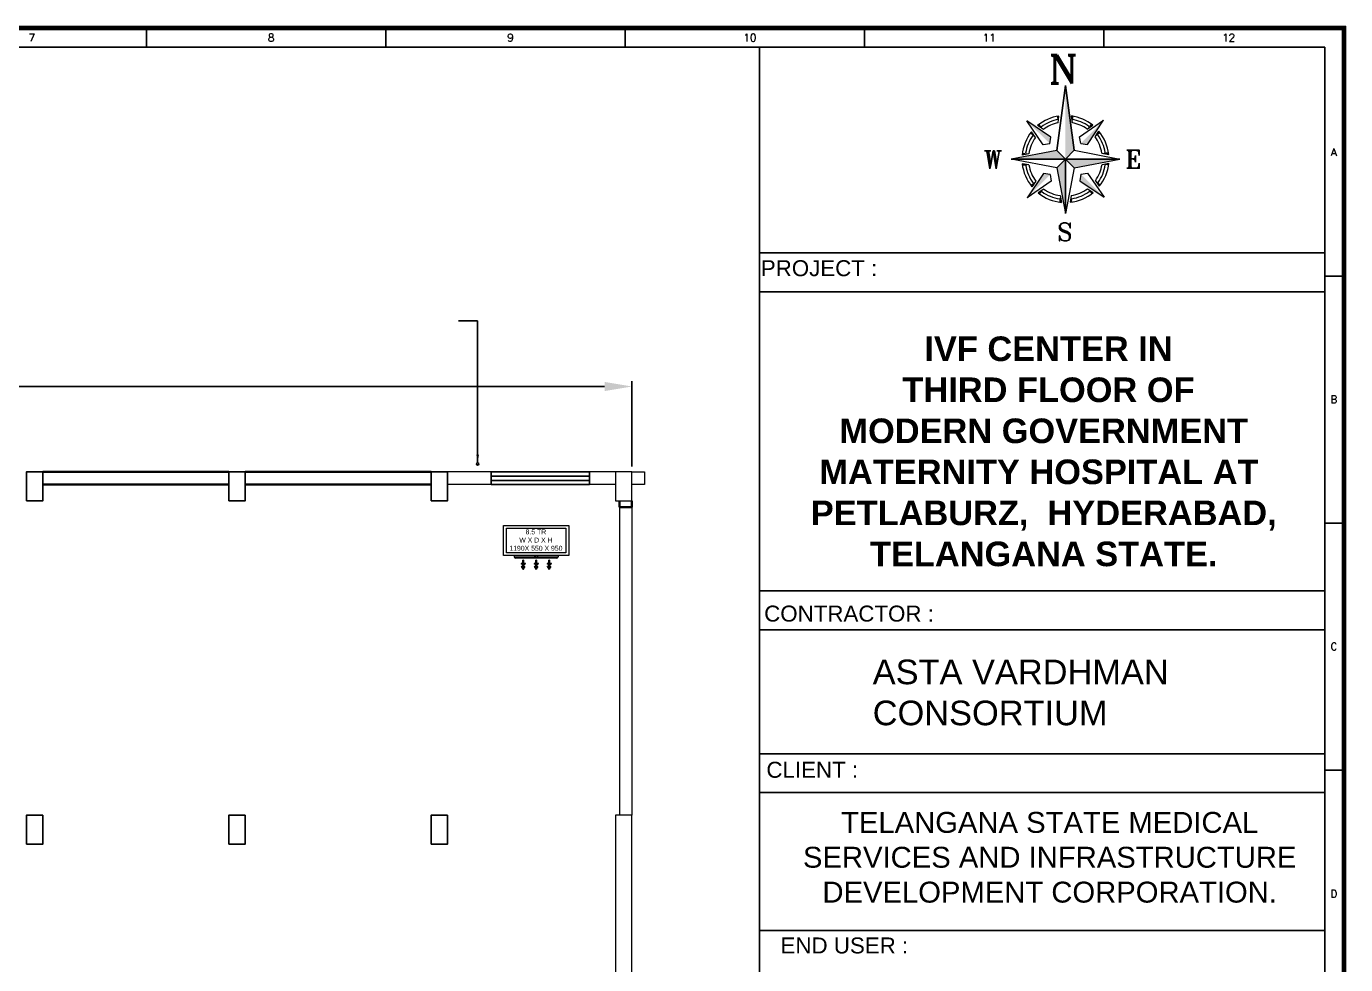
# Model space of a CAD drawing. Header units: millimetres. Extents: x 1327414 to 2124380, y -346496 to -91575.
# Drawn here: x 1408964 to 1433091, y -199073 to -181916 of the extents above; entities that cross this region are included whole.
import ezdxf
from ezdxf.enums import TextEntityAlignment as Align

# ---------------------------------------------------------------- set-up
doc = ezdxf.new("R2010")
doc.units = ezdxf.units.MM
doc.header["$LTSCALE"] = 600
doc.header["$MEASUREMENT"] = 0
doc.header["$PDMODE"] = 35
for name, color, linetype in [('AC-AHU', 7, 'Continuous'), ('col', 5, 'Continuous'), ('MEP_HVAC_COPPER_PIPE', 5, 'Continuous'), ('TEXT', 6, 'Continuous'), ('TITLE', 7, 'Continuous'), ('wall', 1, 'Continuous'), ('walls', 1, 'Continuous'), ('Window', 4, 'Continuous')]:
    doc.layers.add(name, color=color, linetype=linetype)
doc.layers.add('AREA', color=193, linetype='Continuous', plot=False)
for name, color, linetype, lineweight in [('D.F', 251, 'Continuous', 5), ('HTL-AC UNIT', 5, 'Continuous', 25), ('P-Wall', 8, 'Continuous', 35)]:
    doc.layers.add(name, color=color, linetype=linetype, lineweight=lineweight)
doc.styles.add('ARIAL', font='')
doc.styles.add('ROMANS', font='romans.shx')
doc.styles.add('ROMANT', font='romant.shx')
doc.styles.add('RT', font='romant.shx')
doc.styles.get('ARIAL').set_extended_font_data('Arial')
doc.dimstyles.get("Standard").update_dxf_attribs({"dimscale": 1.5, "dimtxt": 150, "dimasz": 150, "dimexe": 100, "dimexo": 100, "dimgap": 0.25, "dimtad": 0, "dimdec": 0, "dimzin": 0, "dimdsep": 46, "dimtxsty": 'ARIAL', "dimcen": 0.09, "dimdle": 100, "dimclrd": 7, "dimclre": 7, "dimclrt": 7, "dimadec": 0, "dimazin": 0, "dimtfac": 1, "dimtdec": 0, "dimtofl": 0, "dimtmove": 0, "dimatfit": 3, "dimfxl": 1, "dimtolj": 1, "dimtzin": 0, "dimarcsym": 0})
doc.dimstyles.new('TEXT', dxfattribs={"dimscale": 0, "dimtxt": 500, "dimasz": 100, "dimexe": 75, "dimexo": 100, "dimgap": 50, "dimtad": 0, "dimdec": 0, "dimzin": 0, "dimdsep": 46, "dimtxsty": 'ARIAL', "dimblk": 'OBLIQUE', "dimcen": 0.09, "dimdle": 100, "dimclrd": 256, "dimclre": 256, "dimclrt": 6, "dimadec": 0, "dimazin": 0, "dimtfac": 1, "dimtdec": 0, "dimtofl": 0, "dimtmove": 2, "dimatfit": 3, "dimfxl": 1, "dimfrac": 2, "dimtolj": 1, "dimtzin": 0, "dimarcsym": 0})

# ---------------------------------------------------------------- blocks, each defined once
blk = doc.blocks.new('*D14')
at = {"layer": 'D.F', "color": 8, "lineweight": -2, "transparency": 16777216}
for p, q in [((1386764.175546136, -189962.8394755159), (1386764.175546136, -188401.279493614)), ((1420039.175546175, -189962.8394755159), (1420039.175546175, -188401.279493614)), ((1387264.175546136, -188501.279493614), (1399246.455903298, -188501.279493614)), ((1419539.175546175, -188501.279493614), (1407556.895189012, -188501.279493614))]:
    blk.add_line(p, q, dxfattribs=at)
at = {"layer": 'D.F', "color": 8, "transparency": 16777216}
for points in [[(1387264.175546136, -188417.9461602806), (1387264.175546136, -188584.6128269473), (1386764.175546136, -188501.279493614)], [(1419539.175546175, -188584.6128269473), (1419539.175546175, -188417.9461602806), (1420039.175546175, -188501.279493614)]]:
    blk.add_solid(points, dxfattribs=at)
at = {"layer": 'Defpoints', "color": 0, "transparency": 16777216}
for p in [(1386764.175546136, -188501.279493614), (1386764.175546136, -190062.8394755159), (1420039.175546175, -190062.8394755159)]:
    blk.add_point(p, dxfattribs=at)
at = {"layer": 'D.F', "color": 8, "transparency": 16777216, "insert": (1403401.675546155, -188501.279493614), "char_height": 750, "attachment_point": 5, "style": 'ROMANT'}
blk.add_mtext('\\A1;{\\H0.6667x;INFERTILITY CENTER}', dxfattribs=at)
blk = doc.blocks.new('W1800')
at = {"layer": 'wall', "color": 7}
for p, q in [((-1.030130079016089e-07, -57.50000000000001), (-1.030130079016089e-07, 172.500000101747)), ((1800, 172.500000101747), (1800, -57.49999999999999))]:
    blk.add_line(p, q, dxfattribs=at)
at = {"layer": 'Window'}
for p, q in [((-1.030130079016089e-07, 172.500000101747), (1800, 172.500000101747)), ((-1.030130079016089e-07, 97.50000010174698), (1800, 97.50000010174698)), ((1800, 17.50000000000001), (-1.030130084937279e-07, 17.50000000000001)), ((1800, -57.49999999999999), (-1.030130079016089e-07, -57.49999999999999))]:
    blk.add_line(p, q, dxfattribs=at)
blk = doc.blocks.new('R.A.')
at = {"layer": 'HTL-AC UNIT'}
h = blk.add_hatch(color=95, dxfattribs=at)
h.set_gradient(color1=(76, 153, 76), color2=(69, 140, 69), one_color=1, tint=0.4099999964237213, name='INVCURVED')
h.paths.add_polyline_path([(-529484.3723718978, 102363.1476570747), (-529397.5690690967, 102363.1476570747), (-529397.5690690967, 102274.0851963308), (-529522.2191784978, 102189.0483071745), (-529359.9235694975, 102189.0483071746), (-529397.5690690968, 102163.3663708165), (-529397.5690690968, 101985.6860453691), (-529368.3061634485, 101985.6860453691), (-529368.3061634486, 102147.9057858764), (-529265.103364777, 102218.3112190799), (-529427.3989737772, 102218.3112190799), (-529368.3061634485, 102258.6246113905), (-529368.3061634485, 102363.1476570747), (-529281.5028606479, 102363.1476570747), (-529382.937616273, 102538.8378450371)])
at = {"layer": 'HTL-AC UNIT', "color": 244}
blk.add_lwpolyline([(-529484.3723718978, 102363.1476570747), (-529382.937616273, 102538.8378450371), (-529281.5028606479, 102363.1476570747), (-529368.3061634485, 102363.1476570747), (-529368.3061634485, 102258.6246113905), (-529427.3989737772, 102218.3112190799), (-529265.103364777, 102218.3112190799), (-529368.3061634486, 102147.9057858764), (-529368.3061634485, 101985.6860453691), (-529397.5690690968, 101985.6860453691), (-529397.5690690968, 102163.3663708165), (-529359.9235694975, 102189.0483071746), (-529522.2191784978, 102189.0483071745), (-529397.5690690967, 102274.0851963308), (-529397.5690690967, 102363.1476570747)], close=True, dxfattribs=at)
blk = doc.blocks.new('ODU_8.5TR')
at = {"layer": 'HTL-AC UNIT', "color": 232, "lineweight": 0}
blk.add_line((3569880.537424484, -608042.9953006796), (3569880.537424484, -608080.4953006795), dxfattribs=at)
for points in [[(3569285.537424484, -608080.4953006795), (3570475.537424484, -608080.4953006795), (3570475.537424484, -608630.4953006795), (3569285.537424484, -608630.4953006795)], [(3569335.537424484, -608130.4953006795), (3570425.537424484, -608130.4953006795), (3570425.537424484, -608580.4953006795), (3569335.537424484, -608580.4953006795)]]:
    blk.add_lwpolyline(points, close=True, dxfattribs=at)
for points in [[(3569505.537424484, -608030.4953006795, 0.4142135623730951), (3569480.537424484, -608055.4953006795)], [(3569855.537424484, -608080.4953006795), (3569855.537424484, -608052.9953006796, -0.4142135623730951), (3569865.537424484, -608042.9953006796), (3569895.537424484, -608042.9953006796, -0.4142135623730951), (3569905.537424484, -608052.9953006796), (3569905.537424484, -608080.4953006795)], [(3570280.537424484, -608055.4953006795, 0.4142135623730951), (3570255.537424484, -608030.4953006795)]]:
    blk.add_lwpolyline(points, format="xyb", dxfattribs=at)
for points in [[(3569855.537424484, -608055.4953006796), (3569480.537424484, -608055.4953006796)], [(3569480.537424484, -608080.4953006795), (3569480.537424484, -608055.4953006795)], [(3569505.537424484, -608030.4953006795), (3570255.537424484, -608030.4953006795)], [(3570280.537424484, -608055.4953006796), (3569905.537424484, -608055.4953006796)], [(3570280.537424484, -608080.4953006795), (3570280.537424484, -608055.4953006795)]]:
    blk.add_lwpolyline(points, dxfattribs=at)
at = {"layer": 'HTL-AC UNIT', "xscale": 0.3, "yscale": 0.3, "zscale": 0.3}
for p in [(3728457.918709366, -638592.0534695087), (3728695.418709366, -638592.0534695087), (3728932.918709366, -638592.0534695087)]:
    blk.add_blockref('R.A.', p, dxfattribs=at)
at = {"layer": 'HTL-AC UNIT', "insert": (3569885.12624836, -608363.2442001891), "char_height": 90, "width": 1229.521515495144, "attachment_point": 5, "rotation": 180, "style": 'ARIAL'}
blk.add_mtext('\\pxqc;{\\C7;8.5 TR\\PW X D X H\\P1190X 550 X 950}', dxfattribs=at)
blk = doc.blocks.new('A$C66962185')
at = {"layer": 'TITLE', "color": 7}
for p, q in [((211.6862352637189, -140930.6600881589), (211.6862352637189, -140928.3645569619)), ((241.9489882109702, -140930.6600881589), (241.9489882109702, -140928.3645569619)), ((272.211741158233, -140930.6600881589), (272.211741158233, -140928.3645569619)), ((302.4744941054859, -140930.6600881589), (302.4744941054859, -140928.3645569619)), ((332.7372470527471, -140930.6600881589), (332.7372470527471, -140928.3645569619)), ((363, -140959.6101265822), (360.7044688029871, -140959.6101265822)), ((363, -140990.8556962024), (360.7044688029871, -140990.8556962024)), ((363, -141022.1012658227), (360.7044688029871, -141022.1012658227))]:
    blk.add_line(p, q, dxfattribs=at)
at = {"layer": 'TITLE'}
for p in [(2.142495829925183, -140930.6600881589), (360.7044688029871, -141176.0335827269)]:
    blk.add_line(p, (360.7044688029871, -140930.6600881589), dxfattribs=at)
at = {"layer": 'TITLE', "color": 7, "const_width": 0.3550222037433294}
blk.add_lwpolyline([(363, -140928.3645569619), (363, -141178.3291139239), (0, -141178.3291139239), (0, -140928.3645569619)], close=True, dxfattribs=at)
at = {"layer": 'TITLE', "color": 7, "style": 'ROMANS'}
for s, p in [('7', (197.2001258680918, -140929.4778363977)), ('8', (227.4628788153538, -140929.4778363977)), ('9', (257.7256317626059, -140929.4778363977)), ('10', (287.9883847098687, -140929.4778363977)), ('11', (318.2511376571216, -140929.4778363977)), ('12', (348.5138906043745, -140929.4778363977)), ('A', (361.8279625197122, -140943.9625993905)), ('B', (361.8279625197122, -140975.2081690107)), ('C', (361.8279625197122, -141006.453738631)), ('D', (361.8279625197122, -141037.6993082512))]:
    blk.add_text(s, height=0.9515322989103907, dxfattribs=at).set_placement(p, align=Align.MIDDLE)
blk = doc.blocks.new('A$C772B36EA')
at = {"layer": 'TITLE', "color": 5}
for p in [(-343.0069868527353, 337.8440589150414), (337.8440590538085, 343.006986591965)]:
    blk.add_line(p, (0, 2877.275794390356), dxfattribs=at)
at = {"layer": 'TITLE', "color": 8, "lineweight": 5}
for p, q in [((-286.5204775519669, 1418.196438957704), (-252.388559885323, 1683.36122997757)), ((-286.5204775519669, 1418.196438957704), (-252.388559885323, 1683.36122997757)), ((269.9049742333591, 1421.452225123532), (232.9307310916483, 1686.163779227529)), ((270.0265987366438, 1421.397371170111), (232.9307310916483, 1686.163779227529)), ((270.0265987366438, 1421.397371170111), (232.9307310916483, 1686.163779227529)), ((-565.9241698905826, 857.5770054380409), (-1515.891039960086, 1493.073906926671)), ((-866.0607548169792, 552.8537379368208), (-1515.891039960086, 1493.073906926671)), ((-1172.914413224906, 847.1404269568156), (-1325.503266211599, 1067.916713390034)), ((-864.8305224217474, 1159.932450943394), (-1087.89546475932, 1309.155633707065)), ((552.8537379056215, 866.0607548358385), (1493.073907140642, 1515.891039806418)), ((847.1404270865023, 1172.91441310267), (1067.916713558137, 1325.503266108921)), ((857.5770055614412, 565.9241700295825), (1493.073907140642, 1515.891039806418)), ((1159.932451214641, 864.8305223002099), (1309.155633829534, 1087.895464954665)), ((-606.3564159944654, 597.2295624790713), (-866.0607548169792, 552.8537379368208)), ((-606.3564159944654, 597.2295624790713), (-565.9241698905826, 857.5770054380409)), ((597.229562856257, 606.3564155823551), (552.8537379056215, 866.0607548358385)), ((597.229562856257, 606.3564155823551), (857.5770055614412, 565.9241700295825)), ((-343.0069868527353, 337.8440589150414), (-2127.659518439323, 0)), ((-2127.659518439323, 0), (0, 0)), ((0, 0), (-2127.659518439323, 0)), ((-337.8440590500832, -343.0069868348073), (-2127.659518439323, 0)), ((-1431.723628964275, 208.6685749543831), (-1694.971086665988, 156.4545657408889)), ((0, 0), (-343.0069868527353, 337.8440589150414)), ((-343.0069868527353, 337.8440589150414), (0, 0)), ((-337.8440590500832, -343.0069868348073), (0, 0)), ((0, 0), (-337.8440590500832, -343.0069868348073)), ((0, 0), (337.8440590538085, 343.006986591965)), ((337.8440590538085, 343.006986591965), (0, 0)), ((0, 0), (343.0069868341088, -337.8440591581166)), ((343.0069868341088, -337.8440591581166), (0, 0)), ((0, 0), (0, -2127.659518728266)), ((0, -2127.659518728266), (0, 0)), ((0, 0), (2127.659518435597, 0)), ((2127.659518435597, 0), (0, 0)), ((337.8440590538085, 343.006986591965), (2127.659518435597, 0)), ((343.0069868341088, -337.8440591581166), (2127.659518435597, 0)), ((1428.39447594434, 230.3569946233183), (1692.40349791944, 182.141197959194)), ((-1428.39447594434, -230.3569948659278), (-1692.40349791944, -182.1411982020363)), ((-337.8440590500832, -343.0069868348073), (0, -2127.659518728266)), ((343.0069868341088, -337.8440591581166), (0, -2127.659518728266)), ((1431.72362896055, -208.6685751972254), (1694.971086651087, -156.4545659837313)), ((-857.5770055651665, -565.9241697862744), (-1493.073907140642, -1515.891040049493)), ((-552.8537379093468, -866.0607550789136), (-1493.073907140642, -1515.891040049493)), ((-1159.932451233268, -864.8305225430522), (-1309.155633833259, -1087.895464711357)), ((-597.2295628599823, -606.3564160682727), (-857.5770055651665, -565.9241697862744)), ((-597.2295628599823, -606.3564160682727), (-552.8537379093468, -866.0607550789136)), ((606.3564159721136, -597.2295627216808), (565.9241698943079, -857.5770056808833)), ((565.9241698943079, -857.5770056808833), (1515.891039960086, -1493.073907169513)), ((606.3564159721136, -597.2295627216808), (866.060754802078, -552.8537381796632)), ((866.060754802078, -552.8537381796632), (1515.891039960086, -1493.073907169513)), ((1172.914413206279, -847.140427199658), (1325.503266196698, -1067.916713875951)), ((-847.1404270939529, -1172.914413345745), (-1067.916713554412, -1325.503266351996)), ((-208.6685750037432, -1431.723628918175), (-156.4545659534633, -1694.971086862031)), ((230.3569947145879, -1428.394475978334), (182.1411981247365, -1692.403497858206)), ((864.8305224180222, -1159.932451186236), (1087.895464755595, -1309.15563395014))]:
    blk.add_line(p, q, dxfattribs=at)
for radius, start, end in [(1702.176552480756, 98.52691581985302, 129.7262483820458), (1574.513311044862, 99.85135984033849, 126.7077315707716), (1702.176552480756, 51.14268935720277, 82.13480195373648), (1574.513311044956, 54.1612053247071, 80.8143396397493), (1702.176552480756, 141.142688738055, 174.7262482866914), (1446.850069608641, 101.4218121410088, 126.7077315707716), (1446.850069608641, 54.1612053247071, 79.24868443549772), (1702.176552480756, 6.142688724159597, 39.72624770914403), (1574.513311044856, 144.16120559297, 171.7077317801979), (1446.850069608641, 144.16120559297, 171.7077317801979), (1446.850069608641, 9.16120508970308, 36.70773188171434), (1574.513311044769, 9.16120508970308, 36.70773188171434), (1702.176552480756, 186.1426887241596, 219.726247709144), (1574.513311044539, 189.1612050897031, 216.7077318817144), (1446.850069608641, 189.1612050897031, 216.7077318817144), (1446.850069608641, 324.16120559297, 351.7077317801979), (1574.513311044928, 324.16120559297, 351.7077317801979), (1702.176552480756, 321.142688738055, 354.7262482866914), (1702.176552480756, 231.1426893572028, 264.7262479719692), (1574.51331104422, 234.1612053247071, 261.7077312793981), (1446.850069608641, 234.1612053247071, 261.7077312793981), (1702.176552480756, 276.142687802338, 309.7262483820458), (1446.850069608641, 279.1612049990011, 306.7077315707716), (1574.513311044891, 279.1612049990011, 306.7077315707716)]:
    blk.add_arc((0, 0), radius, start, end, dxfattribs=at)
at = {"layer": 'TITLE', "color": 5}
blk.add_solid([(0, 2877.275794390356), (337.8440590538085, 343.006986591965), (0, 0)], dxfattribs=at)
at = {"layer": 'TITLE', "color": 8, "lineweight": 5}
for points in [[(-252.388559885323, 1683.36122997757), (-339.7440445423126, 1667.926556859398), (-286.5204775519669, 1418.196438957704)], [(232.9307310916483, 1686.163779227529), (320.4533999636769, 1671.707214426016), (270.0265987366438, 1421.397371170111)], [(-1515.891039960086, 1493.073906926671), (-565.9241698905826, 857.5770054380409), (-606.3564159944654, 597.2295624790713)], [(-1325.503266211599, 1067.916713390034), (-1379.899309664965, 996.6357965630013), (-1172.914413224906, 847.1404269568156)], [(-1087.89546475932, 1309.155633707065), (-1017.44767343998, 1364.626412960235), (-864.8305224217474, 1159.932450943394)], [(1493.073907140642, 1515.891039806418), (857.5770055614412, 565.9241700295825), (597.229562856257, 606.3564155823551)], [(1067.916713558137, 1325.503266108921), (996.6357965618372, 1379.899309633067), (847.1404270865023, 1172.91441310267)], [(1309.155633829534, 1087.895464954665), (1364.626413207501, 1017.447673165705), (1159.932451214641, 864.8305223002099)], [(-2127.659518439323, 0), (-343.0069868527353, 337.8440589150414), (0, 0)], [(-1684.380739975721, 245.4924410085659), (-1694.971086665988, 156.4545657408889), (-1431.723628964275, 208.6685749543831)], [(0, -2127.659518728266), (-337.8440590500832, -343.0069868348073), (0, 0)], [(2127.659518435597, 0), (343.0069868341088, -337.8440591581166), (0, 0)], [(1680.464089341462, 271.0082290540449), (1692.40349791944, 182.141197959194), (1428.39447594434, 230.3569946233183)], [(-1680.464089337736, -271.0082290540449), (-1692.40349791944, -182.1411982020363), (-1428.39447594434, -230.3569948659278)], [(1684.380739945918, -245.4924412514083), (1694.971086651087, -156.4545659837313), (1431.72362896055, -208.6685751972254)], [(-1493.073907140642, -1515.891040049493), (-857.5770055651665, -565.9241697862744), (-597.2295628599823, -606.3564160682727)], [(-1309.155633833259, -1087.895464711357), (-1364.626413222402, -1017.44767340878), (-1159.932451233268, -864.8305225430522)], [(1515.891039960086, -1493.073907169513), (565.9241698943079, -857.5770056808833), (606.3564159721136, -597.2295627216808)], [(1325.503266196698, -1067.916713875951), (1379.899309664965, -996.6357968058437), (1172.914413206279, -847.140427199658)], [(-1067.916713554412, -1325.503266351996), (-996.6357965767384, -1379.899309875909), (-847.1404270939529, -1172.914413345745)], [(-245.4924411736429, -1684.38074021833), (-156.4545659534633, -1694.971086862031), (-208.6685750037432, -1431.723628918175)], [(271.0082290843129, -1680.464089586167), (182.1411981247365, -1692.403497858206), (230.3569947145879, -1428.394475978334)], [(1087.895464755595, -1309.15563395014), (1017.447673421353, -1364.626413203077), (864.8305224180222, -1159.932451186236)]]:
    blk.add_solid(points, dxfattribs=at)
blk = doc.blocks.new('_Oblique')
at = {"color": 0, "linetype": 'ByBlock', "lineweight": -2}
blk.add_line((-0.5, -0.5), (0.5, 0.5), dxfattribs=at)

msp = doc.modelspace()

# ---------------------------------------------------------------- linework, layer by layer
at = {"ltscale": 2}
msp.add_line((1432714.061338029, -198448.7367538526), (1422372.108691537, -198448.7367538523), dxfattribs=at)
at = {"layer": 'AREA'}
for points in [[(1380494.398053643, -181916.0400007403), (1433091.102076084, -181916.0400007403), (1433091.102076084, -218162.5549147001), (1380494.398053643, -218162.5549147001)], [(1380539.398053643, -181961.0400007403), (1433046.102076084, -181961.0400007403), (1433046.102076084, -218117.5549147001), (1380539.398053643, -218117.5549147001)]]:
    msp.add_lwpolyline(points, close=True, dxfattribs=at)
at = {"layer": 'col'}
for points in [[(1408964.175546136, -190592.8394755163), (1409264.175546136, -190592.8394755163), (1409264.175546136, -190062.8394755163), (1408964.175546136, -190062.8394755163)], [(1412664.175546163, -190592.8394755913), (1412964.175546163, -190592.8394755913), (1412964.175546163, -190062.8394755913), (1412664.175546163, -190062.8394755913)], [(1416364.175546157, -190592.8394755154), (1416664.175546157, -190592.8394755154), (1416664.175546157, -190062.8394755154), (1416364.175546157, -190062.8394755154)], [(1408964.175546136, -196872.8394755163), (1409264.175546136, -196872.8394755163), (1409264.175546136, -196342.8394755163), (1408964.175546136, -196342.8394755163)], [(1412664.175546149, -196872.8394755159), (1412964.175546149, -196872.8394755159), (1412964.175546149, -196342.8394755159), (1412664.175546149, -196342.8394755159)], [(1416364.175546162, -196872.8394755159), (1416664.175546162, -196872.8394755159), (1416664.175546162, -196342.8394755159), (1416364.175546162, -196342.8394755159)]]:
    msp.add_lwpolyline(points, close=True, dxfattribs=at)
at = {"layer": 'D.F'}
for p, q in [((1417464.501865159, -190062.8394758758), (1416664.175546134, -190062.8394758758)), ((1417464.501865159, -190062.8394758758), (1417464.501865159, -190292.8394758758)), ((1419264.501865159, -190062.8394758758), (1419264.501865159, -190292.8394758758)), ((1419739.175546175, -190062.8394758758), (1419264.501865159, -190062.8394758758)), ((1420039.175546144, -190062.8394755159), (1420269.175546144, -190062.8394755159)), ((1420269.175546144, -190062.8394755159), (1420269.175546144, -190292.8394755159)), ((1417464.501865159, -190292.8394758758), (1416664.175546134, -190292.8394758758)), ((1419739.175546175, -190292.8394758758), (1419264.501865159, -190292.8394758758)), ((1420269.175546144, -190292.8394755159), (1420039.175546144, -190292.8394755159)), ((1419809.175546175, -190707.8394755154), (1419809.175546175, -196342.8394755154)), ((1420039.175546175, -190707.8394755154), (1420039.175546175, -196342.8394755154))]:
    msp.add_line(p, q, dxfattribs=at)
for points in [[(1419739.175546175, -190592.8394755154), (1420039.175546175, -190592.8394755154), (1420039.175546175, -190062.8394755154), (1419739.175546175, -190062.8394755154)], [(1419739.175546175, -199272.8394754409), (1420039.175546175, -199272.8394754409), (1420039.175546175, -196342.8394755154), (1419739.175546175, -196342.8394755154)]]:
    msp.add_lwpolyline(points, close=True, dxfattribs=at)
at = {"layer": 'MEP_HVAC_COPPER_PIPE'}
msp.add_circle((1417217.405387363, -189917.8394756958), 20, dxfattribs=at)
at = {"layer": 'P-Wall', "color": 8}
for p, q in [((1412664.175546119, -190062.8394758758), (1409264.175546125, -190062.8394758758)), ((1412964.175546138, -190062.8394758758), (1416364.175546134, -190062.8394758758)), ((1412664.175546119, -190292.8394758758), (1409264.175546125, -190292.8394758758)), ((1412964.175546138, -190292.8394758758), (1416364.175546134, -190292.8394758758))]:
    msp.add_line(p, q, dxfattribs=at)
at = {"layer": 'P-Wall', "color": 8, "linetype": 'Continuous'}
for p, q in [((1419809.175546175, -190707.8394755154), (1419809.175546175, -190592.8394755154)), ((1420039.175546175, -190707.8394755154), (1420039.175546175, -190592.8394755154)), ((1419809.175546181, -190707.8394755154), (1419809.175546181, -190662.839475514)), ((1420039.17554618, -190707.8394755154), (1419809.175546175, -190707.8394755154)), ((1420039.17554618, -190707.8394755154), (1419809.175546175, -190707.8394755154)), ((1420039.175546181, -190707.8394755154), (1420039.175546181, -190662.839475514))]:
    msp.add_line(p, q, dxfattribs=at)
at = {"layer": 'TITLE'}
msp.add_line((1422372.108691545, -182293.0807067066), (1422372.108691534, -217785.5142080307), dxfattribs=at)
for points in [[(1422372.108691542, -186057.811618907), (1432710.298728401, -186057.811618907), (1432710.298728401, -186767.2952488869), (1422372.108691542, -186767.2952488869)], [(1422372.108691536, -192239.360613692), (1432710.298728399, -192239.360613692), (1432710.298728399, -192948.8442436844), (1422372.108691536, -192948.8442436844)], [(1422372.108691535, -195216.9326175287), (1432710.298728398, -195216.9326175287), (1432710.298728398, -195926.4162475211), (1422372.108691535, -195926.4162475211)]]:
    msp.add_lwpolyline(points, close=True, dxfattribs=at)

# ---------------------------------------------------------------- block references
at = {"layer": 'D.F'}
msp.add_blockref('W1800', (1417464.501865159, -190235.3394759266), dxfattribs=at)
at = {"layer": 'HTL-AC UNIT', "linetype": 'ByBlock', "rotation": 180}
msp.add_blockref('ODU_8.5TR', (4988167.91662752, -799673.3347761963), dxfattribs=at)
at = {"layer": 'TITLE', "xscale": 144.6465675549349, "yscale": 144.6465665108379, "zscale": 144.6465669265092}
msp.add_blockref('A$C66962185', (1380539.398053643, 20202843.01715146), dxfattribs=at)
at = {"layer": 'walls', "xscale": 0.4672758229201079, "yscale": 0.46727599959292, "zscale": 0.4672758834301755}
msp.add_blockref('A$C772B36EA', (1427967.12936648, -184341.7492224195), dxfattribs=at)

# ---------------------------------------------------------------- texts
at = {"layer": 'TEXT', "color": 7, "style": 'RT'}
for s, p in [('W', (1426473.805386005, -184518.8695821846)), ('E', (1429064.297721946, -184510.9476045101)), ('S', (1427816.387372368, -185838.6043119428))]:
    msp.add_text(s, height=329.2738285873276, dxfattribs=at).set_placement(p)
at = {"layer": 'TITLE', "color": 5, "style": 'RT'}
msp.add_text('N', height=519.3415221553253, dxfattribs=at).set_placement((1427659.111058205, -182963.3975118322))
at = {"layer": 'TITLE', "color": 7, "style": 'ARIAL'}
for s, p in [('PROJECT :', (1422396.418446499, -186483.5017968949)), ('CONTRACTOR :', (1422457.671630433, -192799.679032751)), ('CLIENT :', (1422498.086772808, -195655.7681028084))]:
    msp.add_text(s, height=291.9018363373251, dxfattribs=at).set_placement(p)
at = {"layer": 'TITLE', "style": 'ARIAL'}
for s, insert, char_height, width, attachment_point in [('\\fArial|b1|i0|c0|p34; IVF CENTER IN\\P THIRD FLOOR OF \\PMODERN GOVERNMENT MATERNITY HOSPITAL AT  PETLABURZ,  HYDERABAD, TELANGANA STATE.', (1427569.892324751, -187586.1304856933), 450, 10819.09767275583, 2), ('ASTA VARDHMAN CONSORTIUM', (1424442.274389971, -193495.3482851938, -1105.394587928494), 450, 7121.263768164907, 1), ('{\\fArial|b0|i0|c0|p34;TELANGANA STATE MEDICAL SERVICES AND INFRASTRUCTURE DEVELOPMENT CORPORATION.}', (1427678.858701932, -196280.7770654687), 382.5000000000001, 9196.233021842456, 2)]:
    msp.add_mtext(s, dxfattribs=dict(at, insert=insert, char_height=char_height, width=width, attachment_point=attachment_point))
at = {"layer": 'TITLE', "color": 7, "insert": (1422757.274775409, -198576.4954278411), "char_height": 291.9018363373251, "width": 5373.886999532873, "attachment_point": 1, "style": 'ARIAL'}
msp.add_mtext('END USER :', dxfattribs=at)

# ---------------------------------------------------------------- dimensions: what is measured, and where the dimension line sits
at = {"layer": 'D.F', "color": 8}
dim = msp.add_aligned_dim(p1=(1420039.175546175, -190062.8394755159), p2=(1386764.175546136, -190062.8394755159), distance=-1561.5599819018971, text='{\\H0.6667x;INFERTILITY CENTER}', dimstyle='Standard', override={"dimscale": 1, "dimtxt": 750, "dimasz": 500, "dimtxsty": 'ROMANT', "dimclrd": 8, "dimclre": 8, "dimclrt": 8}, dxfattribs=at)
dim.commit()
dim.dimension.update_dxf_attribs({"geometry": '*D14', "text_midpoint": (1403401.675546155, -188501.279493614)})

# ---------------------------------------------------------------- leaders
at = {"layer": 'AC-AHU', "linetype": 'ByBlock'}
msp.add_leader([(1417217.405387363, -189897.8394756958), (1417217.405387364, -187302.1633554106), (1416866.70042169, -187302.1633554106)], dimstyle='TEXT', override={"dimscale": 1, "dimtxt": 200, "dimasz": 150}, dxfattribs=at)

doc.saveas('drawing.dxf')
